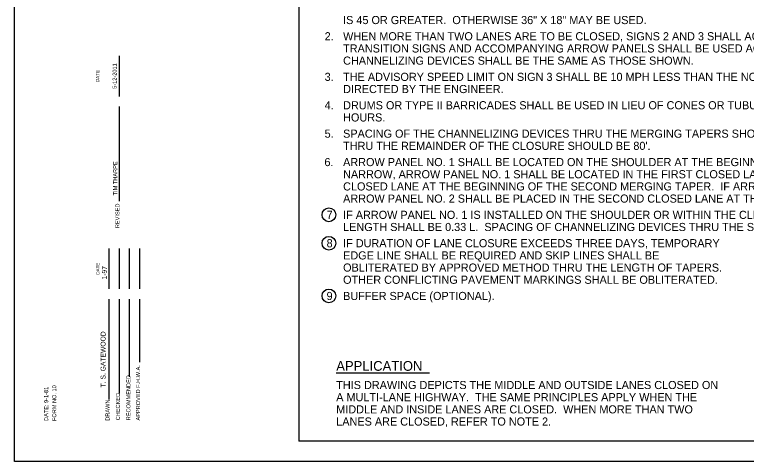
# Model space of a CAD drawing. Extents: x 1000 to 1036.3, y 1000 to 1022.
# Drawn here: x 1000 to 1018.02, y 1000 to 1011.01 of the extents above; entities that cross this region are included whole.
import ezdxf

# ---------------------------------------------------------------- set-up
doc = ezdxf.new("R2010")
doc.units = 0
doc.layers.add('Level 1', color=7, linetype='Continuous')
doc.layers.add('Level 10', color=7, linetype='Continuous')

msp = doc.modelspace()

# ---------------------------------------------------------------- linework, layer by layer
at = {"layer": 'Level 1'}
for p, q in [((1007, 1021.5), (1007, 1000.5)), ((1002.581, 1008.994), (1002.581, 1009.994)), ((1007.92, 1002.182), (1010.22, 1002.182)), ((1035.5, 1000.5), (1007, 1000.5))]:
    msp.add_line(p, q, dxfattribs=at)
for centre in [(1007.739, 1006.076), (1007.739, 1005.376), (1007.739, 1004.076)]:
    msp.add_circle(centre, 0.169, dxfattribs=at)
at = {"layer": 'Level 10'}
for p, q in [((1000, 1000), (1000, 1022)), ((1002.581, 1006.41), (1002.581, 1008.744)), ((1002.331, 1004.248), (1002.331, 1005.248)), ((1002.581, 1004.248), (1002.581, 1005.248)), ((1002.831, 1004.248), (1002.831, 1005.248)), ((1003.081, 1004.248), (1003.081, 1005.248)), ((1002.331, 1001.528), (1002.331, 1003.998)), ((1002.581, 1001.673), (1002.581, 1003.998)), ((1002.831, 1002.081), (1002.831, 1003.998)), ((1003.081, 1002.448), (1003.081, 1003.998)), ((1036, 1000), (1000, 1000))]:
    msp.add_line(p, q, dxfattribs=at)

# ---------------------------------------------------------------- texts
at = {"layer": 'Level 1'}
for s, height, p in [('IS 45 OR GREATER.  OTHERWISE 36" X 18" MAY BE USED.', 0.2, (1008.089, 1010.776)), ('2.', 0.2, (1007.634, 1010.376)), ('WHEN MORE THAN TWO LANES ARE TO BE CLOSED, SIGNS 2 AND 3 SHALL AGREE WITH THE NUMBER OF LANES CLOSED.  ADDITIONAL ', 0.2, (1008.089, 1010.376)), ('TRANSITION SIGNS AND ACCOMPANYING ARROW PANELS SHALL BE USED ACCORDINGLY.  ADDITIONAL TAPERS AND TANGENTS FOR ', 0.2, (1008.089, 1010.076)), ('CHANNELIZING DEVICES SHALL BE THE SAME AS THOSE SHOWN.', 0.2, (1008.089, 1009.776)), ('3.', 0.2, (1007.634, 1009.376)), ('THE ADVISORY SPEED LIMIT ON SIGN 3 SHALL BE 10 MPH LESS THAN THE NORMAL POSTED SPEED LIMIT UNLESS OTHERWISE ', 0.2, (1008.089, 1009.376)), ('DIRECTED BY THE ENGINEER.', 0.2, (1008.089, 1009.076)), ('4.', 0.2, (1007.634, 1008.676)), ('DRUMS OR TYPE II BARRICADES SHALL BE USED IN LIEU OF CONES OR TUBULAR MARKERS IF CLOSURE EXTENDS INTO NIGHTTIME', 0.2, (1008.089, 1008.676)), ('HOURS.', 0.2, (1008.089, 1008.376)), ('5.', 0.2, (1007.634, 1007.976)), ("SPACING OF THE CHANNELIZING DEVICES THRU THE MERGING TAPERS SHOULD BE 40'.  SPACING OF THE CHANNELIZING DEVICES", 0.2, (1008.089, 1007.976)), ("THRU THE REMAINDER OF THE CLOSURE SHOULD BE 80'.", 0.2, (1008.089, 1007.676)), ('6.', 0.2, (1007.629, 1007.276)), ('ARROW PANEL NO. 1 SHALL BE LOCATED ON THE SHOULDER AT THE BEGINNING OF THE FIRST MERGING TAPER.  IF THE SHOULDER IS ', 0.2, (1008.089, 1007.276)), ('NARROW, ARROW PANEL NO. 1 SHALL BE LOCATED IN THE FIRST CLOSED LANE.  ARROW PANEL NO. 2 SHALL BE PLACED IN THE FIRST ', 0.2, (1008.089, 1006.976)), ('CLOSED LANE AT THE BEGINNING OF THE SECOND MERGING TAPER.  IF ARROW PANEL NO. 1 IS INSTALLED IN THE FIRST CLOSED LANE, ', 0.2, (1008.089, 1006.676)), ('ARROW PANEL NO. 2 SHALL BE PLACED IN THE SECOND CLOSED LANE AT THE DOWNSTREAM END OF THE SECOND MERGING TAPER.', 0.2, (1008.089, 1006.376)), ('7', 0.2, (1007.683, 1005.976)), ('IF ARROW PANEL NO. 1 IS INSTALLED ON THE SHOULDER OR WITHIN THE CLEAR ZONE, A SHOULDER TAPER SHALL BE REQUIRED.  TAPER', 0.2, (1008.089, 1005.976)), ("LENGTH SHALL BE 0.33 L.  SPACING OF CHANNELIZING DEVICES THRU THE SHOULDER TAPER SHOULD BE 40'.", 0.2, (1008.089, 1005.676)), ('8', 0.2, (1007.683, 1005.276)), ('IF DURATION OF LANE CLOSURE EXCEEDS THREE DAYS, TEMPORARY ', 0.2, (1008.089, 1005.276)), ('EDGE LINE SHALL BE REQUIRED AND SKIP LINES SHALL BE ', 0.2, (1008.089, 1004.976)), ('OBLITERATED BY APPROVED METHOD THRU THE LENGTH OF TAPERS.  ', 0.2, (1008.089, 1004.676)), ('OTHER CONFLICTING PAVEMENT MARKINGS SHALL BE OBLITERATED.', 0.2, (1008.089, 1004.376)), ('9', 0.2, (1007.682, 1003.976)), ('BUFFER SPACE (OPTIONAL).', 0.2, (1008.089, 1003.976)), ('APPLICATION', 0.24, (1007.92, 1002.232)), ('THIS DRAWING DEPICTS THE MIDDLE AND OUTSIDE LANES CLOSED ON ', 0.2, (1007.92, 1001.782)), ('A MULTI-LANE HIGHWAY.  THE SAME PRINCIPLES APPLY WHEN THE ', 0.2, (1007.92, 1001.482)), ('MIDDLE AND INSIDE LANES ARE CLOSED.  WHEN MORE THAN TWO ', 0.2, (1007.92, 1001.182)), ('LANES ARE CLOSED, REFER TO NOTE 2.', 0.2, (1007.92, 1000.882))]:
    msp.add_text(s, height=height, dxfattribs=at).set_placement(p)
for s, height, p in [('5-12-2011', 0.1, (1002.511, 1009.181)), ('TIM THARPE', 0.1, (1002.525, 1006.557)), ('REVISED', 0.1, (1002.581, 1005.748)), ('1-97', 0.12, (1002.271, 1004.482)), ('T. S. GATEWOOD', 0.12, (1002.238, 1001.824))]:
    msp.add_text(s, height=height, rotation=90, dxfattribs=at).set_placement(p)
at = {"layer": 'Level 10'}
for s, height, p in [('DATE', 0.08, (1002.082, 1009.348)), ('DATE', 0.08, (1002.088, 1004.602)), ('APPROVED F.H.W.A.', 0.1, (1003.089, 1001.006)), ('RECOMMENDED', 0.1, (1002.852, 1001.012)), ('DATE: 9-1-81', 0.1, (1000.826, 1000.996)), ('FORM NO. 10', 0.1, (1001.025, 1000.994)), ('CHECKED', 0.1, (1002.593, 1001.012)), ('DRAWN', 0.1, (1002.337, 1001.002))]:
    msp.add_text(s, height=height, rotation=90, dxfattribs=at).set_placement(p)

doc.saveas('drawing.dxf')
